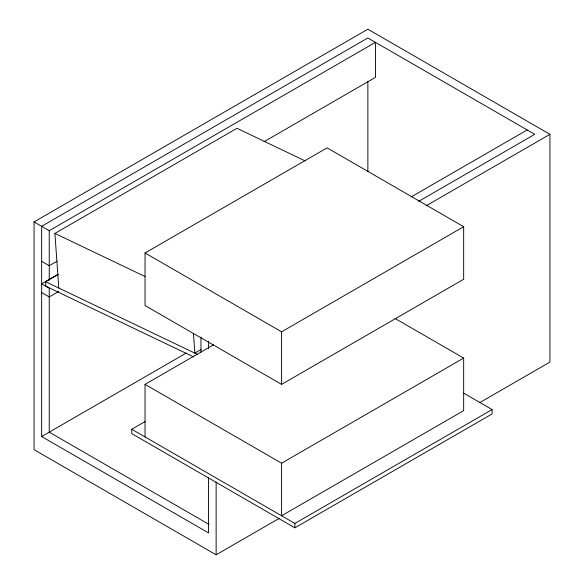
<?xml version="1.0" encoding="UTF-8"?>
<svg xmlns="http://www.w3.org/2000/svg" width="584" height="584" viewBox="0 0 584 584"><rect width="100%" height="100%" fill="white"/><g stroke="black" fill="none" stroke-linecap="round" stroke-linejoin="round"><path stroke-width="0.88" d="M279.269 518.351L216.138 554.8L34.062 449.68L34.062 221.92L367.862 29.2L549.938 134.32L549.938 362.08L479.705 402.631M34.062 221.92L49.239 230.68L375.454 42.34L375.454 77.38L264.077 141.678M58.794 288.036L54.903 233.425L236.98 128.305L305.009 160.841M57.137 261.157L49.239 265.72L41.646 261.34M58.13 274.298L41.646 283.809L49.239 288.189L49.239 432.16L209.05 524.432M193.625 356.926L45.888 286.255L45.567 281.707L58.188 274.422M58.655 291.511L49.239 296.949L41.646 292.569M145.036 252.982L327.113 147.862L463.667 226.702L463.667 279.262L281.597 384.381L145.036 305.541L145.036 252.982L281.597 331.822L463.667 226.702M411.07 196.976L527.177 129.94M418.655 201.356L534.761 134.32L367.862 37.96L41.646 226.3L41.646 436.54L208.546 532.9L208.546 477.384M426.043 205.845L549.938 134.32M41.646 436.54L186.464 352.933M201.151 349.48L194.852 353.116L193.443 333.42M145.036 436.927L145.036 384.367L213.613 344.772M463.754 393.171L492.115 409.552L492.115 413.932L294.869 527.812L131.765 433.642L131.765 429.262L145.175 421.517M281.597 463.207L463.667 358.087L463.667 410.647L281.597 515.767L281.597 463.207L145.036 384.367M131.765 429.262L294.869 523.432L492.115 409.552M54.903 233.425L145.058 276.546M45.567 281.707L197.407 354.342M394.996 318.441L463.667 358.087M367.862 81.643L367.862 171.747M294.869 523.432L294.869 527.812M281.597 331.822L281.597 384.381M216.138 481.917L216.138 554.8M208.546 341.523L208.546 348.714M200.962 337.143L200.962 352.422M49.239 230.68L49.239 280.167"/></g></svg>
